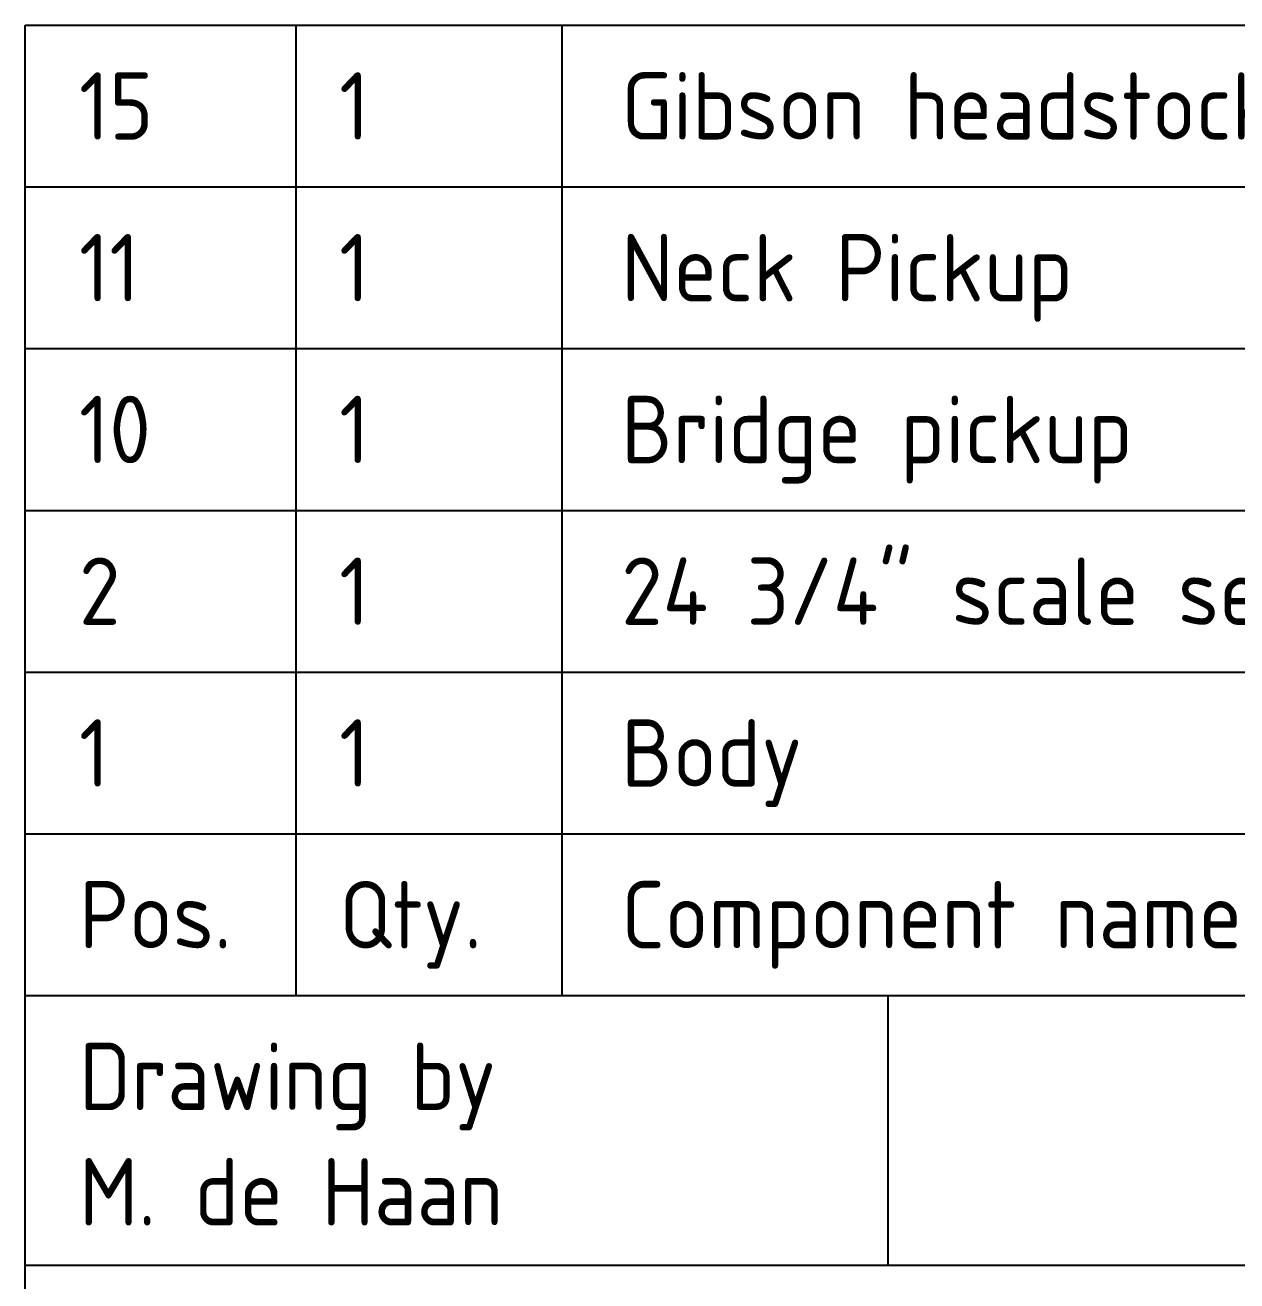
# Model space of a CAD drawing. Extents: x 25 to 1178, y 10 to 839.
# Drawn here: x 828 to 917.9, y 58.8 to 152 of the extents above; entities that cross this region are included whole.
import ezdxf
from ezdxf.enums import TextEntityAlignment as Align

# ---------------------------------------------------------------- set-up
doc = ezdxf.new("R2010")
doc.units = 0
doc.header["$LTSCALE"] = 10
for name, color, linetype in [('FRAME025', 7, 'CONTINUOUS'), ('FRAME050', 6, 'CONTINUOUS'), ('FRAME070', 5, 'CONTINUOUS'), ('Jackson_Headstock_reversed', 1, 'CONTINUOUS')]:
    doc.layers.add(name, color=color, linetype=linetype)
doc.styles.add('ISOCP', font='isocp.shx')

# ---------------------------------------------------------------- blocks, each defined once
blk = doc.blocks.new('drawingid')
at = {"layer": 'FRAME025'}
for p, q in [((-340, 60), (0, 60)), ((-340, 60), (0, 60)), ((-340, 0), (-340, 60)), ((-276, 40), (-276, 60)), ((-340, 40), (0, 40)), ((-340, 40), (0, 40))]:
    blk.add_line(p, q, dxfattribs=at)
at = {"layer": 'FRAME070'}
for p, q in [((-340, 0), (-340, 60)), ((-276, 40), (-276, 60))]:
    blk.add_line(p, q, dxfattribs=at)
at = {"layer": 'FRAME025', "style": 'ISOCP'}
blk.add_text('Drawing by', height=5, dxfattribs=at).set_placement((-336, 54), align=Align.MIDDLE_LEFT)
blk.add_text('Drawing by', height=5, dxfattribs=at).set_placement((-336, 54), align=Align.MIDDLE_LEFT)
for tag, p in [('DRBY', (-335.995, 42.946)), ('DATE', (-79.543, 43.032)), ('SCALE', (-36, 43.032)), ('REV', (-65.917, 3.684)), ('SHEET', (-35.864, 3.684))]:
    blk.add_attdef(tag, p, '', height=5, dxfattribs=at)
at = {"layer": 'FRAME025', "style": 'ISOCP', "width": 0.8}
blk.add_attdef('FILENAME', (-146, 43.032), '', height=5, dxfattribs=at)
at = {"layer": 'FRAME025', "style": 'ISOCP', "width": 1.5}
blk.add_attdef('PSIZE', text='', height=6, dxfattribs=at).set_placement((-105.251, 10), align=Align.MIDDLE_LEFT)
at = {"layer": 'FRAME050', "color": 7, "style": 'ISOCP', "width": 1.5}
for tag, p in [('DRPURP', (-213, 48.968)), ('DRNAME', (-95, 30))]:
    blk.add_attdef(tag, text='', height=10, dxfattribs=at).set_placement(p, align=Align.MIDDLE_CENTER)
blk = doc.blocks.new('stuklijst')
at = {"layer": 'FRAME025'}
for p, q in [((-340, 12), (0, 12)), ((-340, 0), (-340, 12)), ((-340, 12), (0, 12)), ((-340, 0), (-340, 12)), ((-319.909, 0), (-319.909, 12)), ((-300.178, 0), (-300.178, 12))]:
    blk.add_line(p, q, dxfattribs=at)
at = {"layer": 'FRAME025', "style": 'ISOCP'}
for tag, p in [('POS', (-336, 3.5)), ('QTY', (-316.702, 3.5)), ('NAME', (-295.782, 3.5)), ('DESC', (-124.934, 3.5))]:
    blk.add_attdef(tag, p, '', height=5, dxfattribs=at)

msp = doc.modelspace()

# ---------------------------------------------------------------- block references
at = {"layer": 'Jackson_Headstock_reversed', "color": 1}
ref = msp.add_blockref('stuklijst', (1168, 140), dxfattribs=at)
ref.add_attrib('POS', '15', (832, 143.5), dxfattribs={"layer": 'FRAME025', "height": 5, "style": 'ISOCP'})
ref.add_attrib('QTY', '1', (851.298, 143.5), dxfattribs={"layer": 'FRAME025', "height": 5, "style": 'ISOCP'})
ref.add_attrib('NAME', 'Gibson headstock', (872.218, 143.5), dxfattribs={"layer": 'FRAME025', "height": 5, "style": 'ISOCP'})
ref = msp.add_blockref('stuklijst', (1168, 128), dxfattribs=at)
ref.add_attrib('POS', '11', (832, 131.5), dxfattribs={"layer": 'FRAME025', "height": 5, "style": 'ISOCP'})
ref.add_attrib('QTY', '1', (851.298, 131.5), dxfattribs={"layer": 'FRAME025', "height": 5, "style": 'ISOCP'})
ref.add_attrib('NAME', 'Neck Pickup', (872.218, 131.5), dxfattribs={"layer": 'FRAME025', "height": 5, "style": 'ISOCP'})
ref = msp.add_blockref('stuklijst', (1168, 116), dxfattribs=at)
ref.add_attrib('POS', '10', (832, 119.5), dxfattribs={"layer": 'FRAME025', "height": 5, "style": 'ISOCP'})
ref.add_attrib('QTY', '1', (851.298, 119.5), dxfattribs={"layer": 'FRAME025', "height": 5, "style": 'ISOCP'})
ref.add_attrib('NAME', 'Bridge pickup', (872.218, 119.5), dxfattribs={"layer": 'FRAME025', "height": 5, "style": 'ISOCP'})
ref = msp.add_blockref('stuklijst', (1168, 104), dxfattribs=at)
ref.add_attrib('POS', '2', (832, 107.5), dxfattribs={"layer": 'FRAME025', "height": 5, "style": 'ISOCP'})
ref.add_attrib('QTY', '1', (851.298, 107.5), dxfattribs={"layer": 'FRAME025', "height": 5, "style": 'ISOCP'})
ref.add_attrib('NAME', '24 3/4" scale set Neck / 3%%dangle', (872.218, 107.5), dxfattribs={"layer": 'FRAME025', "height": 5, "style": 'ISOCP'})
ref = msp.add_blockref('stuklijst', (1168, 92), dxfattribs=at)
ref.add_attrib('POS', '1', (832, 95.5), dxfattribs={"layer": 'FRAME025', "height": 5, "style": 'ISOCP'})
ref.add_attrib('QTY', '1', (851.298, 95.5), dxfattribs={"layer": 'FRAME025', "height": 5, "style": 'ISOCP'})
ref.add_attrib('NAME', 'Body', (872.218, 95.5), dxfattribs={"layer": 'FRAME025', "height": 5, "style": 'ISOCP'})
ref = msp.add_blockref('stuklijst', (1168, 80), dxfattribs=at)
ref.add_attrib('POS', 'Pos.', (832, 83.5), dxfattribs={"layer": 'FRAME025', "height": 5, "style": 'ISOCP'})
ref.add_attrib('QTY', 'Qty.', (851.298, 83.5), dxfattribs={"layer": 'FRAME025', "height": 5, "style": 'ISOCP'})
ref.add_attrib('NAME', 'Component name ', (872.218, 83.5), dxfattribs={"layer": 'FRAME025', "height": 5, "style": 'ISOCP'})
ref = msp.add_blockref('drawingid', (1168, 20), dxfattribs=at)
ref.add_attrib('DRBY', 'M. de Haan', (832.005, 62.946), dxfattribs={"layer": 'FRAME025', "height": 5, "style": 'ISOCP'})

doc.saveas('drawing.dxf')
